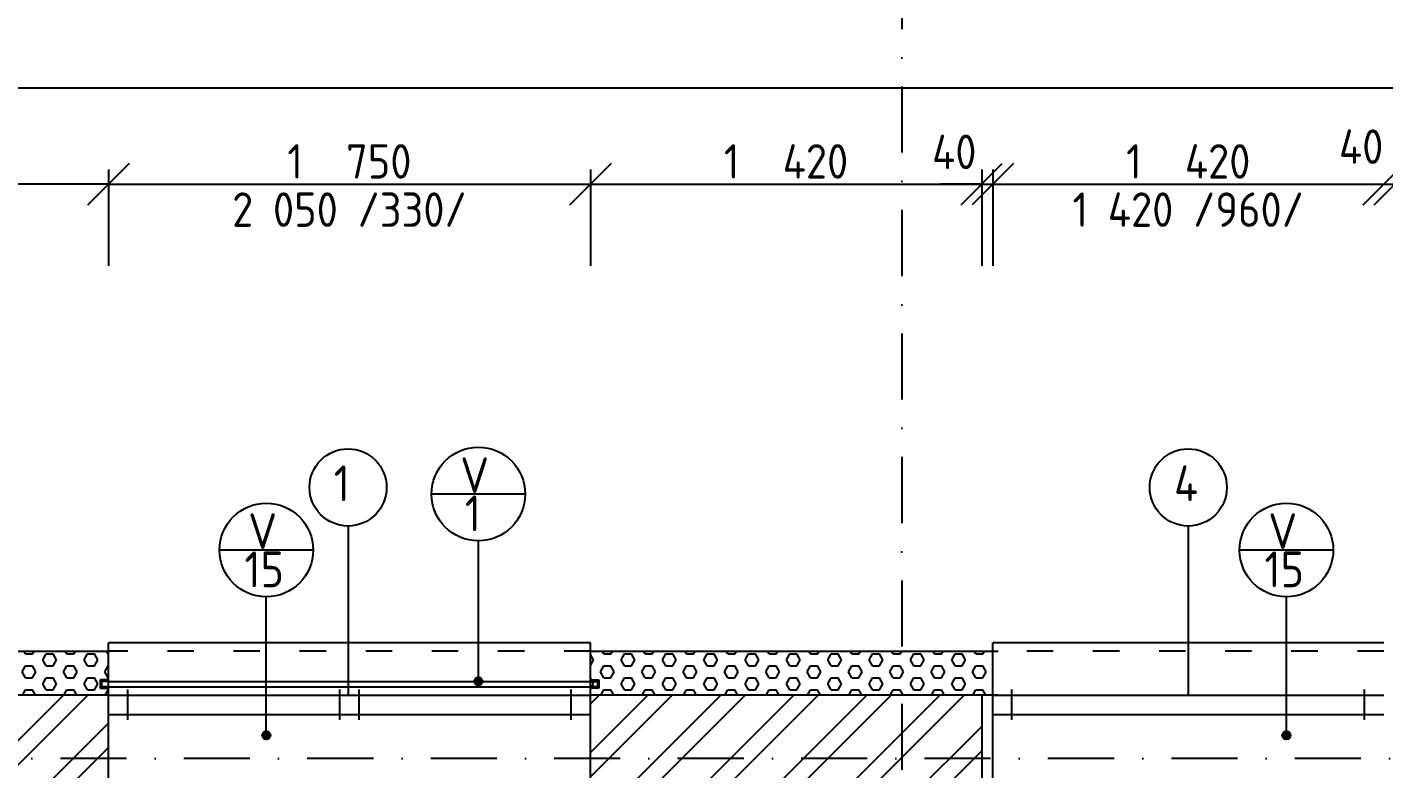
# Model space of a CAD drawing. Extents: x 4511820 to 5180432, y -1526536 to -944957.
# Drawn here: x 5017656 to 5022581, y -1069006 to -1066314 of the extents above; entities that cross this region are included whole.
import ezdxf

# ---------------------------------------------------------------- set-up
doc = ezdxf.new("R2010")
doc.units = 0
doc.header["$MEASUREMENT"] = 0
doc.linetypes.add('ACAD_ISO03W100', pattern=[30, 12, -18])
doc.linetypes.add('BODKOCIARKOVANA_3', pattern=[5.6, 3, -1.3, 0, -1.3])
doc.layers.get('0').update_dxf_attribs({"linetype": 'CONTINUOUS'})
doc.layers.get('Defpoints').update_dxf_attribs({"color": 61, "linetype": 'CONTINUOUS'})
for name, color, linetype in [('KÓTY', 4, 'CONTINUOUS'), ('MÚRY', 1, 'CONTINUOUS'), ('OKNÁ', 143, 'CONTINUOUS'), ('osi', 253, 'CONTINUOUS'), ('TENKÁ', 7, 'CONTINUOUS'), ('ŠRAFY', 82, 'CONTINUOUS')]:
    doc.layers.add(name, color=color, linetype=linetype)
doc.styles.add('STYLE1', font='isocp.shx')
doc.dimstyles.new('STANDARD-50', dxfattribs={"dimtxt": 125, "dimasz": 150, "dimexe": 10, "dimexo": 200, "dimgap": 20, "dimtad": 1, "dimdsep": 46, "dimlunit": 6, "dimtxsty": 'STYLE1', "dimblk1": 'OBLIQUE', "dimblk2": 'OBLIQUE', "dimsah": 1, "dimcen": 2.5, "dimse1": 1, "dimse2": 1, "dimadec": 0, "dimazin": 0, "dimtfac": 1, "dimtmove": 1, "dimatfit": 3, "dimldrblk": 'OBLIQUE', "dimfxl": 1, "dimtolj": 1, "dimtzin": 0, "dimarcsym": 0})
pattern_1 = [(45, (462343.18, 70767), (-132.5825215, 132.5825215), []), (45, (462431.57, 70767), (-132.5825215, 132.5825215), [])]

# ---------------------------------------------------------------- blocks, each defined once
blk = doc.blocks.new('_OBLIQUE')
at = {"color": 0, "linetype": 'ByBlock'}
blk.add_line((-0.5, -0.5), (0.5, 0.5), dxfattribs=at)
blk = doc.blocks.new('*D13109')
at = {"layer": 'Defpoints', "color": 0}
for p in [(5027241, -1066533.6), (5007451, -1068738.2), (5027241, -1068738.2)]:
    blk.add_point(p, dxfattribs=at)
at = {"layer": 'KÓTY', "color": 0, "lineweight": -2}
blk.add_line((5007451, -1066533.6), (5027241, -1066533.6), dxfattribs=at)
at = {"layer": 'KÓTY', "color": 0, "linetype": 'ByBlock', "lineweight": -2, "xscale": 150, "yscale": 150, "zscale": 150, "rotation": 180}
blk.add_blockref('_OBLIQUE', (5007451, -1066533.6), dxfattribs=at)
at = {"layer": 'KÓTY', "color": 0, "linetype": 'ByBlock', "lineweight": -2, "xscale": 150, "yscale": 150, "zscale": 150}
blk.add_blockref('_OBLIQUE', (5027241, -1066533.6), dxfattribs=at)
at = {"layer": 'KÓTY', "color": 0, "insert": (5017346, -1066451.1), "char_height": 125, "attachment_point": 5, "style": 'STYLE1'}
blk.add_mtext('\\A1;19ﾠ790', dxfattribs=at)
blk = doc.blocks.new('*D13119')
at = {"layer": 'Defpoints', "color": 0}
for p in [(5019701, -1066883.6), (5017951, -1068738.2), (5019701, -1068738.2)]:
    blk.add_point(p, dxfattribs=at)
at = {"layer": 'KÓTY', "color": 0, "lineweight": -2}
blk.add_line((5017951, -1066883.6), (5019701, -1066883.6), dxfattribs=at)
at = {"layer": 'KÓTY', "color": 0, "linetype": 'ByBlock', "lineweight": -2, "xscale": 150, "yscale": 150, "zscale": 150, "rotation": 180}
blk.add_blockref('_OBLIQUE', (5017951, -1066883.6), dxfattribs=at)
at = {"layer": 'KÓTY', "color": 0, "linetype": 'ByBlock', "lineweight": -2, "xscale": 150, "yscale": 150, "zscale": 150}
blk.add_blockref('_OBLIQUE', (5019701, -1066883.6), dxfattribs=at)
at = {"layer": 'KÓTY', "color": 0, "insert": (5018826, -1066801.1), "char_height": 125, "attachment_point": 5, "style": 'STYLE1'}
blk.add_mtext('\\A1;1ﾠ750', dxfattribs=at)
blk = doc.blocks.new('*D13120')
at = {"layer": 'Defpoints', "color": 0}
for p in [(5021121, -1066883.6), (5019701, -1068738.2), (5021121, -1068738.2)]:
    blk.add_point(p, dxfattribs=at)
at = {"layer": 'KÓTY', "color": 0, "lineweight": -2}
blk.add_line((5019701, -1066883.6), (5021121, -1066883.6), dxfattribs=at)
at = {"layer": 'KÓTY', "color": 0, "linetype": 'ByBlock', "lineweight": -2, "xscale": 150, "yscale": 150, "zscale": 150, "rotation": 180}
blk.add_blockref('_OBLIQUE', (5019701, -1066883.6), dxfattribs=at)
at = {"layer": 'KÓTY', "color": 0, "linetype": 'ByBlock', "lineweight": -2, "xscale": 150, "yscale": 150, "zscale": 150}
blk.add_blockref('_OBLIQUE', (5021121, -1066883.6), dxfattribs=at)
at = {"layer": 'KÓTY', "color": 0, "insert": (5020411, -1066801.1), "char_height": 125, "attachment_point": 5, "style": 'STYLE1'}
blk.add_mtext('\\A1;1ﾠ420', dxfattribs=at)
blk = doc.blocks.new('*D13121')
at = {"layer": 'Defpoints', "color": 0}
for p in [(5021161, -1066883.6), (5021121, -1068738.2), (5021161, -1068738.2)]:
    blk.add_point(p, dxfattribs=at)
at = {"layer": 'KÓTY', "color": 0, "lineweight": -2}
for p, q in [((5021121, -1066883.6), (5020971, -1066883.6)), ((5021121, -1066883.6), (5021161, -1066883.6)), ((5021161, -1066883.6), (5021311, -1066883.6))]:
    blk.add_line(p, q, dxfattribs=at)
at = {"layer": 'KÓTY', "color": 0, "linetype": 'ByBlock', "lineweight": -2, "xscale": 150, "yscale": 150, "zscale": 150}
blk.add_blockref('_OBLIQUE', (5021121, -1066883.6), dxfattribs=at)
at = {"layer": 'KÓTY', "color": 0, "linetype": 'ByBlock', "lineweight": -2, "xscale": 150, "yscale": 150, "zscale": 150, "rotation": 180}
blk.add_blockref('_OBLIQUE', (5021161, -1066883.6), dxfattribs=at)
at = {"layer": 'KÓTY', "color": 0, "insert": (5021021.5, -1066766.5), "char_height": 125, "attachment_point": 5, "style": 'STYLE1'}
blk.add_mtext('\\A1;40', dxfattribs=at)
blk = doc.blocks.new('*D13122')
at = {"layer": 'Defpoints', "color": 0}
for p in [(5022581, -1066883.6), (5021161, -1068738.2), (5022581, -1068738.2)]:
    blk.add_point(p, dxfattribs=at)
at = {"layer": 'KÓTY', "color": 0, "lineweight": -2}
blk.add_line((5021161, -1066883.6), (5022581, -1066883.6), dxfattribs=at)
at = {"layer": 'KÓTY', "color": 0, "linetype": 'ByBlock', "lineweight": -2, "xscale": 150, "yscale": 150, "zscale": 150, "rotation": 180}
blk.add_blockref('_OBLIQUE', (5021161, -1066883.6), dxfattribs=at)
at = {"layer": 'KÓTY', "color": 0, "linetype": 'ByBlock', "lineweight": -2, "xscale": 150, "yscale": 150, "zscale": 150}
blk.add_blockref('_OBLIQUE', (5022581, -1066883.6), dxfattribs=at)
at = {"layer": 'KÓTY', "color": 0, "insert": (5021871, -1066801.1), "char_height": 125, "attachment_point": 5, "style": 'STYLE1'}
blk.add_mtext('\\A1;1ﾠ420', dxfattribs=at)
blk = doc.blocks.new('*D13123')
at = {"layer": 'Defpoints', "color": 0}
for p in [(5022621, -1066883.6), (5022581, -1068738.2), (5022621, -1068738.2)]:
    blk.add_point(p, dxfattribs=at)
at = {"layer": 'KÓTY', "color": 0, "lineweight": -2}
blk.add_line((5022581, -1066883.6), (5022621, -1066883.6), dxfattribs=at)
at = {"layer": 'KÓTY', "color": 0, "linetype": 'ByBlock', "lineweight": -2, "xscale": 150, "yscale": 150, "zscale": 150, "rotation": 180}
blk.add_blockref('_OBLIQUE', (5022581, -1066883.6), dxfattribs=at)
at = {"layer": 'KÓTY', "color": 0, "linetype": 'ByBlock', "lineweight": -2, "xscale": 150, "yscale": 150, "zscale": 150}
blk.add_blockref('_OBLIQUE', (5022621, -1066883.6), dxfattribs=at)
at = {"layer": 'KÓTY', "color": 0, "insert": (5022498.5, -1066747.5), "char_height": 125, "attachment_point": 5, "style": 'STYLE1'}
blk.add_mtext('\\A1;40', dxfattribs=at)
blk = doc.blocks.new('*D13124')
at = {"layer": 'Defpoints', "color": 0}
for p in [(5023871, -1066883.6), (5022621, -1068738.2), (5023871, -1068738.2)]:
    blk.add_point(p, dxfattribs=at)
at = {"layer": 'KÓTY', "color": 0, "lineweight": -2}
blk.add_line((5022621, -1066883.6), (5023871, -1066883.6), dxfattribs=at)
at = {"layer": 'KÓTY', "color": 0, "linetype": 'ByBlock', "lineweight": -2, "xscale": 150, "yscale": 150, "zscale": 150, "rotation": 180}
blk.add_blockref('_OBLIQUE', (5022621, -1066883.6), dxfattribs=at)
at = {"layer": 'KÓTY', "color": 0, "linetype": 'ByBlock', "lineweight": -2, "xscale": 150, "yscale": 150, "zscale": 150}
blk.add_blockref('_OBLIQUE', (5023871, -1066883.6), dxfattribs=at)
at = {"layer": 'KÓTY', "color": 0, "insert": (5023246, -1066801.1), "char_height": 125, "attachment_point": 5, "style": 'STYLE1'}
blk.add_mtext('\\A1;1ﾠ250', dxfattribs=at)
blk = doc.blocks.new('*D13146')
at = {"layer": 'Defpoints', "color": 0}
for p in [(5016121, -1066883.6), (5016121, -1068738.2), (5017951, -1068738.2)]:
    blk.add_point(p, dxfattribs=at)
at = {"layer": 'KÓTY', "color": 0, "lineweight": -2}
blk.add_line((5017951, -1066883.6), (5016121, -1066883.6), dxfattribs=at)
at = {"layer": 'KÓTY', "color": 0, "linetype": 'ByBlock', "lineweight": -2, "xscale": 150, "yscale": 150, "zscale": 150, "rotation": 180}
blk.add_blockref('_OBLIQUE', (5016121, -1066883.6), dxfattribs=at)
at = {"layer": 'KÓTY', "color": 0, "linetype": 'ByBlock', "lineweight": -2, "xscale": 150, "yscale": 150, "zscale": 150}
blk.add_blockref('_OBLIQUE', (5017951, -1066883.6), dxfattribs=at)
at = {"layer": 'KÓTY', "color": 0, "insert": (5017036, -1066801.1), "char_height": 125, "attachment_point": 5, "style": 'STYLE1'}
blk.add_mtext('\\A1;1ﾠ830', dxfattribs=at)

msp = doc.modelspace()

# ---------------------------------------------------------------- hatches: boundary and pattern name
at = {"layer": 'TENKÁ'}
h = msp.add_hatch(color=256, dxfattribs=at)
h.dxf.hatch_style = 1
h.paths.add_polyline_path([(5019294, -1068673.172, 2.41421356), (5019309, -1068688.172, 0.41421356)])
h = msp.add_hatch(color=256, dxfattribs=at)
h.dxf.hatch_style = 1
h.paths.add_polyline_path([(5017951, -1068708.172), (5017926, -1068708.172), (5017926, -1068688.172), (5017951, -1068688.172), (5017951, -1068683.172), (5017921, -1068683.172), (5017921, -1068713.172), (5017951, -1068713.172)])
h = msp.add_hatch(color=256, dxfattribs=at)
h.dxf.hatch_style = 1
h.paths.add_polyline_path([(5019701, -1068708.172), (5019726, -1068708.172), (5019726, -1068688.172), (5019701, -1068688.172), (5019701, -1068683.172), (5019731, -1068683.172), (5019731, -1068713.172), (5019701, -1068713.172)])
h = msp.add_hatch(color=256, dxfattribs=at)
h.dxf.hatch_style = 1
h.paths.add_polyline_path([(5018524.266, -1068868.845, 2.41421356), (5018539.266, -1068883.845, 0.41421356)])
h = msp.add_hatch(color=256, dxfattribs=at)
h.dxf.hatch_style = 1
h.paths.add_polyline_path([(5022227.266, -1068868.845, 2.41421356), (5022242.266, -1068883.845, 0.41421356)])
at = {"layer": 'ŠRAFY'}
h = msp.add_hatch(dxfattribs=at)
h.set_pattern_fill('HEX', color=256, scale=200)
h.paths.add_polyline_path([(5017951, -1068578.172), (5016121, -1068578.172), (5016121, -1068738.172), (5017951, -1068738.172)])
h = msp.add_hatch(dxfattribs=at)
h.set_pattern_fill('HEX', color=256, scale=200)
h.paths.add_polyline_path([(5019701, -1068578.172), (5019701, -1068738.172), (5021121, -1068738.172), (5021161, -1068738.172), (5021161, -1068578.172)])
h = msp.add_hatch(dxfattribs=at)
h.set_pattern_fill('ANSI32', color=256, scale=500)
h.set_pattern_definition(pattern_1)
h.paths.add_polyline_path([(5016731, -1069118.172), (5017951, -1069118.172), (5017951, -1068808.172), (5017951, -1068738.172), (5016121, -1068738.172), (5016121, -1068808.172), (5016121, -1069118.172), (5016616, -1069118.172)])
h = msp.add_hatch(dxfattribs=at)
h.set_pattern_fill('ANSI32', color=256, scale=500)
h.set_pattern_definition(pattern_1)
h.paths.add_polyline_path([(5021121, -1069118.172), (5021121, -1068738.172), (5019701, -1068738.172), (5019701, -1068808.172), (5019701, -1069118.172), (5020681, -1069118.172), (5020981, -1069118.172)])

# ---------------------------------------------------------------- linework, layer by layer
at = {"layer": 'KÓTY', "ltscale": 0.25}
for p, q in [((5017951, -1066830.224), (5017951, -1067180.224)), ((5019701, -1066830.224), (5019701, -1067180.224)), ((5021121, -1066830.224), (5021121, -1067180.224)), ((5021161, -1066830.224), (5021161, -1067180.224))]:
    msp.add_line(p, q, dxfattribs=at)
at = {"layer": 'MÚRY'}
for p, q in [((5016121, -1068578.172), (5017951, -1068578.172)), ((5017951, -1069118.172), (5017951, -1068578.172)), ((5019701, -1068578.172), (5021181, -1068578.172)), ((5019701, -1069118.172), (5019701, -1068578.172)), ((5021161, -1069118.172), (5021161, -1068578.172))]:
    msp.add_line(p, q, dxfattribs=at)
at = {"layer": 'OKNÁ', "ltscale": 0.25}
for p, q in [((5018821, -1068124.318), (5018821, -1068738.172)), ((5021871, -1068124.318), (5021871, -1068738.172)), ((5017951, -1068688.172), (5019701, -1068688.172)), ((5017951, -1068708.172), (5019701, -1068708.172)), ((5017951, -1068708.172), (5019701, -1068708.172)), ((5018021, -1068828.172), (5018021, -1068718.172)), ((5018021, -1068828.172), (5018021, -1068718.172)), ((5018791, -1068828.172), (5018791, -1068718.172)), ((5018791, -1068828.172), (5018791, -1068718.172)), ((5018861, -1068828.172), (5018861, -1068718.172)), ((5018861, -1068828.172), (5018861, -1068718.172)), ((5019631, -1068828.172), (5019631, -1068718.172)), ((5019631, -1068828.172), (5019631, -1068718.172)), ((5021231, -1068828.172), (5021231, -1068718.172)), ((5021231, -1068828.172), (5021231, -1068718.172)), ((5022511, -1068828.172), (5022511, -1068718.172)), ((5022511, -1068828.172), (5022511, -1068718.172)), ((5017951, -1068738.172), (5019701, -1068738.172)), ((5021161, -1068738.172), (5022581, -1068738.172)), ((5017951, -1068808.172), (5019701, -1068808.172)), ((5021161, -1068808.172), (5022581, -1068808.172))]:
    msp.add_line(p, q, dxfattribs=at)
for centre in [(5018821, -1067984.318), (5021871, -1067984.318)]:
    msp.add_circle(centre, 140, dxfattribs=at)
at = {"layer": 'osi', "linetype": 'BODKOCIARKOVANA_3', "ltscale": 80}
for p, q in [((5020831, -1047260.98), (5020831, -1084778.172)), ((5041766, -1068968.172), (4978096, -1068968.172))]:
    msp.add_line(p, q, dxfattribs=at)
at = {"layer": 'TENKÁ', "ltscale": 0.25}
for p, q in [((5019464, -1068008.336), (5019124, -1068008.336)), ((5019294, -1068688.172), (5019294, -1068178.336)), ((5018694.266, -1068211.442), (5018354.266, -1068211.442)), ((5022397.266, -1068211.442), (5022057.266, -1068211.442)), ((5018524.266, -1068883.845), (5018524.266, -1068381.442)), ((5022227.266, -1068883.845), (5022227.266, -1068381.442)), ((5019701, -1068548.172), (5017951, -1068548.172)), ((5017951, -1068578.172), (5017951, -1068548.172)), ((5019701, -1068578.172), (5019701, -1068548.172)), ((5022581, -1068548.172), (5021161, -1068548.172)), ((5021161, -1068578.172), (5021161, -1068548.172))]:
    msp.add_line(p, q, dxfattribs=at)
at = {"layer": 'TENKÁ', "linetype": 'ACAD_ISO03W100', "ltscale": 8}
for p, q in [((5019701, -1068578.172), (5017951, -1068578.172)), ((5022581, -1068578.172), (5021161, -1068578.172))]:
    msp.add_line(p, q, dxfattribs=at)
at = {"layer": 'TENKÁ'}
for p, q in [((5017951, -1068683.172), (5017921, -1068683.172)), ((5017921, -1068683.172), (5017921, -1068713.172)), ((5017951, -1068708.172), (5017921, -1068708.172)), ((5017921, -1068713.172), (5017951, -1068713.172)), ((5017951, -1068688.172), (5017926, -1068688.172)), ((5017926, -1068688.172), (5017926, -1068708.172)), ((5017926, -1068708.172), (5017951, -1068708.172)), ((5019701, -1068683.172), (5019731, -1068683.172)), ((5019701, -1068688.172), (5019726, -1068688.172)), ((5019701, -1068708.172), (5019731, -1068708.172)), ((5019726, -1068708.172), (5019701, -1068708.172)), ((5019731, -1068713.172), (5019701, -1068713.172)), ((5019726, -1068688.172), (5019726, -1068708.172)), ((5019731, -1068683.172), (5019731, -1068713.172)), ((5017951, -1068738.172), (5016121, -1068738.172)), ((5021181, -1068738.172), (5019701, -1068738.172)), ((5021121, -1068738.172), (5021121, -1069118.172))]:
    msp.add_line(p, q, dxfattribs=at)
at = {"layer": 'TENKÁ', "ltscale": 0.25}
for centre in [(5019294, -1068008.336), (5018524.266, -1068211.442), (5022227.266, -1068211.442)]:
    msp.add_circle(centre, 170, dxfattribs=at)
at = {"layer": 'TENKÁ'}
for centre in [(5019294, -1068688.172), (5018524.266, -1068883.845), (5022227.266, -1068883.845)]:
    msp.add_circle(centre, 15, dxfattribs=at)

# ---------------------------------------------------------------- texts
at = {"layer": 'KÓTY', "char_height": 125, "attachment_point": 5, "style": 'STYLE1'}
for s, insert in [('\\A1;2 050 /330/', (5018826, -1066976.084)), ('\\A1;1 420 /960/', (5021871, -1066976.084))]:
    msp.add_mtext(s, dxfattribs=dict(at, insert=insert))
at = {"layer": 'TENKÁ', "style": 'STYLE1'}
for s, p in [('V', (5019227.97, -1068004.836)), ('1', (5018768.97, -1068034.318)), ('4', (5021818.97, -1068034.318)), ('1', (5019244.47, -1068143.473)), ('V', (5018458.235, -1068207.942)), ('V', (5022161.235, -1068207.942)), ('15', (5018444.735, -1068346.579)), ('15', (5022147.735, -1068346.579))]:
    msp.add_text(s, height=130, dxfattribs=at).set_placement(p)

# ---------------------------------------------------------------- dimensions: what is measured, and where the dimension line sits
at = {"layer": 'KÓTY'}
for base, p1, p2, picture, middle in [((5027241, -1066533.627), (5007451, -1068738.172), (5027241, -1068738.172), '*D13109', (5017346, -1066451.084)), ((5016121, -1066883.627), (5017951, -1068738.172), (5016121, -1068738.172), '*D13146', (5017036, -1066801.084)), ((5019701, -1066883.627), (5017951, -1068738.172), (5019701, -1068738.172), '*D13119', (5018826, -1066801.084)), ((5021121, -1066883.627), (5019701, -1068738.172), (5021121, -1068738.172), '*D13120', (5020411, -1066801.084)), ((5022581, -1066883.627), (5021161, -1068738.172), (5022581, -1068738.172), '*D13122', (5021871, -1066801.084)), ((5023871, -1066883.627), (5022621, -1068738.172), (5023871, -1068738.172), '*D13124', (5023246, -1066801.084))]:
    dim = msp.add_linear_dim(base=base, p1=p1, p2=p2, dimstyle='STANDARD-50', dxfattribs=at)
    dim.commit()
    dim.dimension.update_dxf_attribs({"geometry": picture, "text_midpoint": middle})
for base, p1, p2, picture, middle in [((5021161, -1066883.627), (5021121, -1068738.172), (5021161, -1068738.172), '*D13121', (5021021.5, -1066848.98)), ((5022621, -1066883.627), (5022581, -1068738.172), (5022621, -1068738.172), '*D13123', (5022498.5, -1066829.98))]:
    dim = msp.add_linear_dim(base=base, p1=p1, p2=p2, dimstyle='STANDARD-50', dxfattribs=at)
    dim.commit()
    dim.dimension.update_dxf_attribs({"geometry": picture, "text_midpoint": middle, "dimtype": 160})

doc.saveas('drawing.dxf')
